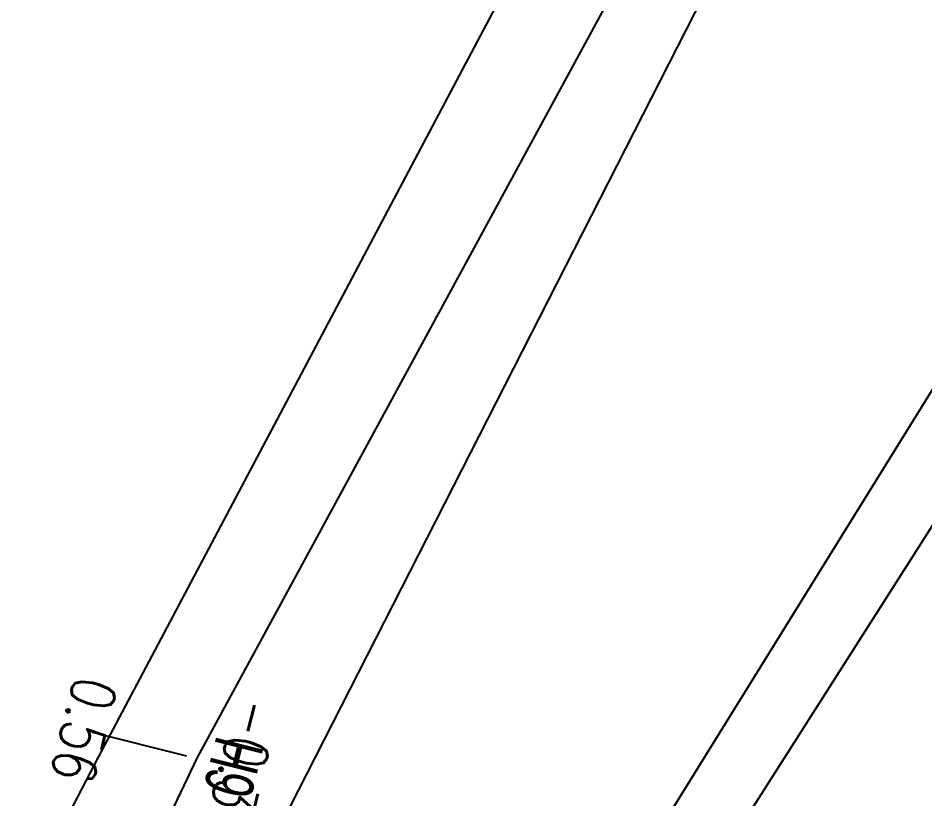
# Model space of a CAD drawing. Header units: metres. Extents: x 583412 to 583840, y 1186334 to 1187497.
# Drawn here: x 583736.44 to 583755.13, y 1187277.37 to 1187293.47 of the extents above; entities that cross this region are included whole.
import ezdxf
from ezdxf.enums import TextEntityAlignment as Align

# ---------------------------------------------------------------- set-up
doc = ezdxf.new("R2010")
doc.units = ezdxf.units.M
doc.header["$MEASUREMENT"] = 0
for name, color, linetype in [('CaoDoTN', 2, 'Continuous'), ('KS_muong ao', 4, 'TALUYPHAI-KHKS'), ('TENCOCTUYEN', 1, 'Continuous')]:
    doc.layers.add(name, color=color, linetype=linetype)
doc.styles.add('ChuSo', font='vnsimple.shx')
doc.styles.add('KT3', font='VHARIALN.TTF', dxfattribs={"width": 0.8, "height": 1.5})
doc.linetypes.add('TALUYPHAI-KHKS', pattern='A,5,[130,ltypeshp,S=5,R=0,X=0,Y=-5],10,[130,ltypeshp,S=5,R=0,X=0,Y=-5],10,[130,ltypeshp,S=10,R=0,X=0,Y=-10],5', length=30)
doc.linetypes.add('TALUYTRAI-KHKS', pattern='A,5,[130,ltypeshp,S=5,R=0,X=0,Y=5],10,[130,ltypeshp,S=5,R=0,X=0,Y=5],10,[130,ltypeshp,S=10,R=0,X=0,Y=10],5', length=30)

msp = doc.modelspace()

# ---------------------------------------------------------------- linework, layer by layer
at = {"layer": 'KS_muong ao', "color": 125, "linetype": 'TALUYTRAI-KHKS', "ltscale": 0.03}
for p, q in [((583738.099, 1187278.228, 1.011), (583748, 1187296.935, 1.011)), ((583750.113, 1187296.617, 0.571), (583740.129, 1187278.226, 0.571)), ((583742.395, 1187277.884, 0.571), (583751.711, 1187296.171, 0.571)), ((583755.562, 1187286.262, 0.571), (583749.859, 1187277.054, 0.571)), ((583750.811, 1187275.978, 0.571), (583756.719, 1187285.265, 0.571)), ((583740.129, 1187278.226, 0.571), (583731.483, 1187259.946, 0.571)), ((583731.657, 1187265.895, 1.011), (583738.099, 1187278.228, 1.011)), ((583736.586, 1187266.579, 0.571), (583742.395, 1187277.884, 0.571))]:
    msp.add_line(p, q, dxfattribs=at)
at = {"layer": 'TENCOCTUYEN'}
msp.add_line((583737.97, 1187278.745), (583739.91, 1187278.259), dxfattribs=at)

# ---------------------------------------------------------------- texts
at = {"layer": 'CaoDoTN', "style": 'ChuSo', "width": 0.8}
for s, p in [('0.56', (583737.359, 1187278.898)), ('-0.39', (583740.608, 1187278.083))]:
    msp.add_text(s, height=0.9, rotation=255.9262, dxfattribs=at).set_placement(p, align=Align.CENTER)
at = {"layer": 'TENCOCTUYEN', "style": 'KT3', "width": 0.8}
msp.add_text('H9', height=1, rotation=255.9262, dxfattribs=at).set_placement((583740.88, 1187278.015), align=Align.MIDDLE_CENTER)

doc.saveas('drawing.dxf')
